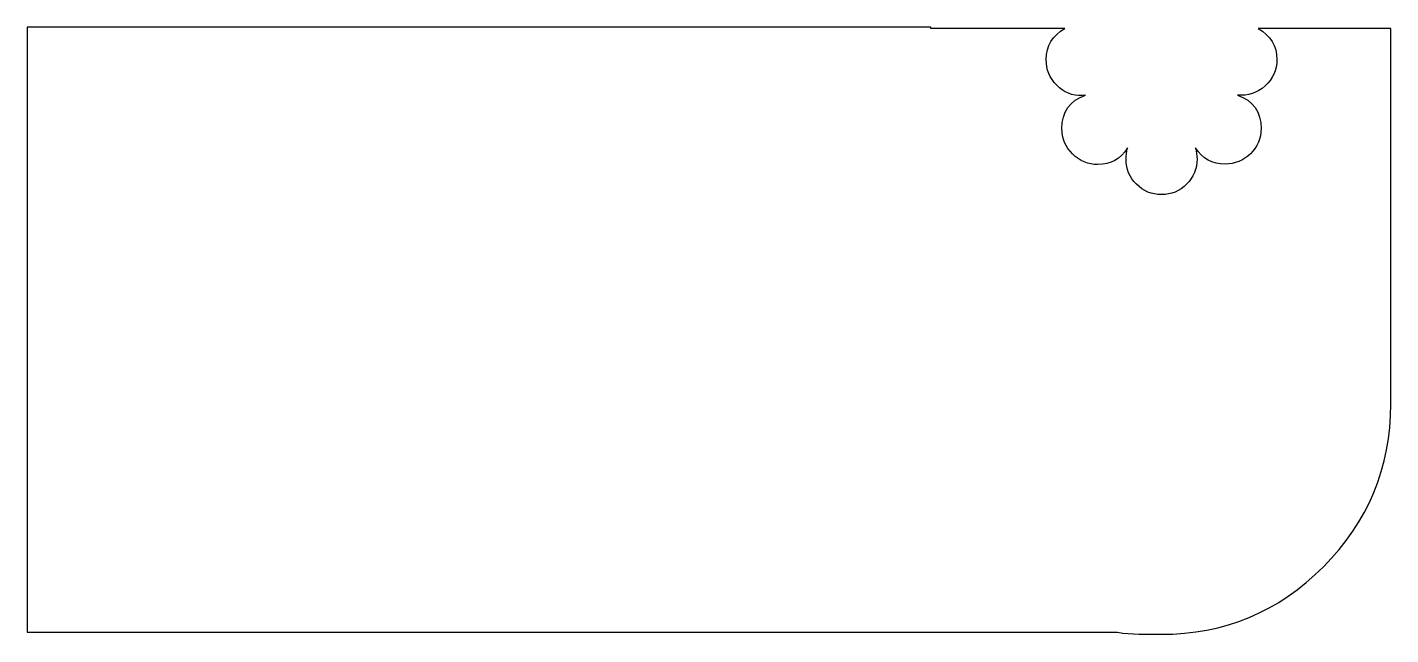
# Model space of a CAD drawing. Header units: centimetres. Extents: x -8.6 to 8.6, y -3.8 to 3.8.
import ezdxf

# ---------------------------------------------------------------- set-up
doc = ezdxf.new("R2010")
doc.units = ezdxf.units.CM
doc.header["$MEASUREMENT"] = 0
doc.layers.add('Camada 1', color=7, linetype='Continuous')

msp = doc.modelspace()

# ---------------------------------------------------------------- linework, layer by layer
at = {"layer": 'Camada 1'}
msp.add_open_spline([(5.1464, -3.79715), (5.1464, -3.79715), (-8.58548, -3.79715), (-8.58548, -3.79715), (-8.58548, -3.79715), (-8.58548, -3.79715), (-8.58548, 3.82285), (-8.58548, 3.82285), (-8.58548, 3.82285), (-8.58548, 3.82285), (2.7937, 3.82285), (2.7937, 3.82285), (2.7937, 3.82285), (2.7937, 3.82285), (2.79367, 3.80679), (2.79367, 3.80679), (2.79367, 3.80679), (2.79367, 3.80679), (4.48216, 3.80679), (4.48216, 3.80679), (4.48216, 3.80679), (4.32487, 3.71987), (4.24626, 3.58951), (4.24626, 3.41566), (4.24626, 3.41566), (4.24626, 3.29152), (4.29071, 3.18386), (4.37974, 3.09292), (4.37974, 3.09292), (4.46867, 3.00185), (4.57529, 2.95835), (4.69941, 2.96253), (4.69941, 2.96253), (4.69941, 2.96253), (4.74293, 2.96875), (4.74293, 2.96875), (4.74293, 2.96875), (4.54423, 2.89832), (4.4449, 2.75767), (4.4449, 2.54658), (4.4449, 2.54658), (4.4449, 2.42244), (4.48935, 2.31584), (4.57838, 2.22691), (4.57838, 2.22691), (4.66731, 2.13788), (4.77393, 2.09345), (4.8981, 2.09345), (4.8981, 2.09345), (5.0595, 2.09345), (5.18361, 2.16375), (5.27053, 2.30451), (5.27053, 2.30451), (5.25807, 2.25538), (5.25193, 2.20614), (5.25193, 2.15708), (5.25193, 2.15708), (5.25193, 2.03826), (5.2954, 1.93488), (5.38226, 1.84675), (5.38226, 1.84675), (5.46918, 1.75875), (5.57469, 1.71478), (5.69889, 1.71478), (5.69889, 1.71478), (5.82301, 1.71478), (5.92855, 1.75875), (6.01552, 1.84675), (6.01552, 1.84675), (6.10238, 1.93486), (6.14585, 2.04024), (6.14585, 2.16322), (6.14585, 2.16322), (6.14585, 2.20817), (6.13966, 2.25535), (6.1272, 2.30451), (6.1272, 2.30451), (6.21412, 2.16796), (6.33831, 2.0997), (6.49968, 2.0997), (6.49968, 2.0997), (6.6238, 2.0997), (6.73037, 2.14312), (6.8194, 2.23003), (6.8194, 2.23003), (6.90833, 2.31697), (6.95283, 2.42244), (6.95283, 2.5466), (6.95283, 2.5466), (6.95283, 2.75771), (6.85356, 2.89834), (6.65486, 2.96877), (6.65486, 2.96877), (6.78726, 2.95631), (6.90317, 2.99457), (7.0025, 3.0836), (7.0025, 3.0836), (7.10188, 3.17255), (7.15149, 3.2832), (7.15149, 3.41568), (7.15149, 3.41568), (7.15149, 3.58954), (7.07283, 3.7199), (6.91564, 3.80681), (6.91564, 3.80681), (6.91564, 3.80681), (8.5855, 3.80681), (8.5855, 3.80681), (8.5855, 3.80681), (8.5855, 3.80681), (8.5855, -0.92351), (8.5855, -0.92351), (8.5855, -0.92351), (8.5855, -1.72226), (8.30303, -2.40512), (7.73817, -2.97207), (7.73817, -2.97207), (7.17323, -3.53907), (6.49137, -3.82247), (5.69265, -3.82247), (5.69265, -3.82247), (5.50536, -3.82247), (5.32076, -3.828), (5.1464, -3.79715)], degree=3, knots=[0, 0, 0, 0, 0.03125, 0.03125, 0.03125, 0.03125, 0.0625, 0.0625, 0.0625, 0.0625, 0.09375, 0.09375, 0.09375, 0.09375, 0.125, 0.125, 0.125, 0.125, 0.15625, 0.15625, 0.15625, 0.15625, 0.1875, 0.1875, 0.1875, 0.1875, 0.21875, 0.21875, 0.21875, 0.21875, 0.25, 0.25, 0.25, 0.25, 0.28125, 0.28125, 0.28125, 0.28125, 0.3125, 0.3125, 0.3125, 0.3125, 0.34375, 0.34375, 0.34375, 0.34375, 0.375, 0.375, 0.375, 0.375, 0.40625, 0.40625, 0.40625, 0.40625, 0.4375, 0.4375, 0.4375, 0.4375, 0.46875, 0.46875, 0.46875, 0.46875, 0.5, 0.5, 0.5, 0.5, 0.53125, 0.53125, 0.53125, 0.53125, 0.5625, 0.5625, 0.5625, 0.5625, 0.59375, 0.59375, 0.59375, 0.59375, 0.625, 0.625, 0.625, 0.625, 0.65625, 0.65625, 0.65625, 0.65625, 0.6875, 0.6875, 0.6875, 0.6875, 0.71875, 0.71875, 0.71875, 0.71875, 0.75, 0.75, 0.75, 0.75, 0.78125, 0.78125, 0.78125, 0.78125, 0.8125, 0.8125, 0.8125, 0.8125, 0.84375, 0.84375, 0.84375, 0.84375, 0.875, 0.875, 0.875, 0.875, 0.90625, 0.90625, 0.90625, 0.90625, 0.9375, 0.9375, 0.9375, 0.9375, 1, 1, 1, 1], dxfattribs=at)

doc.saveas('drawing.dxf')
